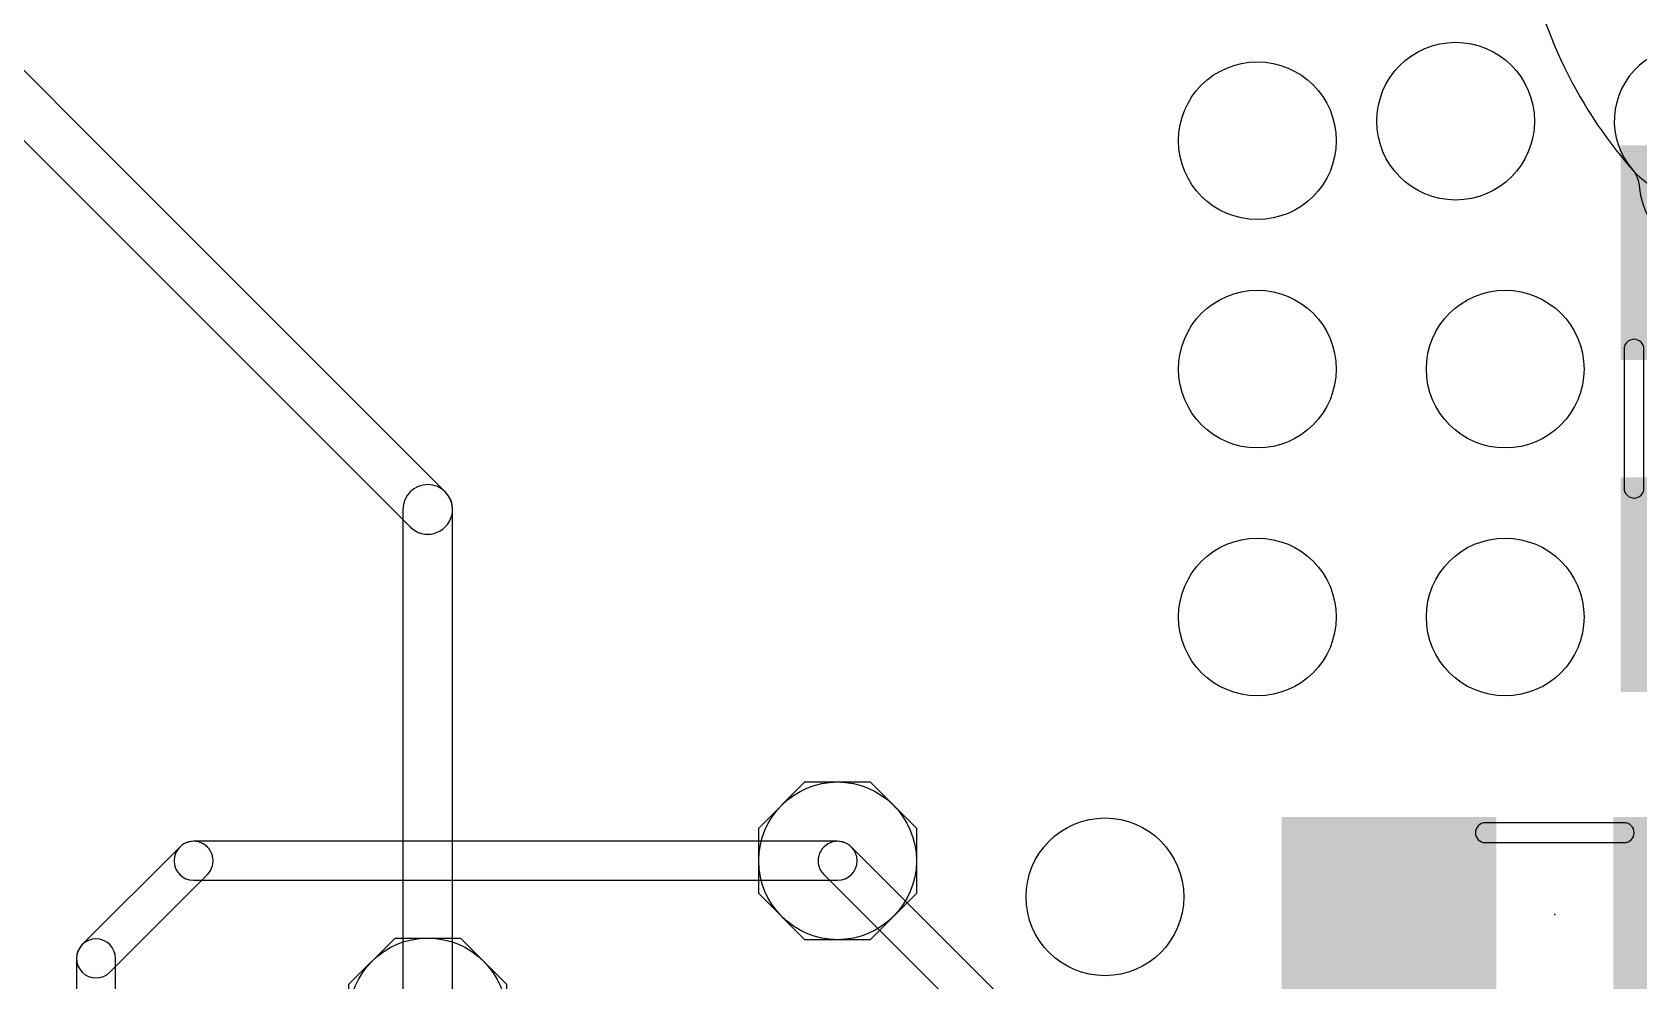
# Model space of a CAD drawing. Extents: x -21 to 88, y -12 to 76.
# Drawn here: x 35.67 to 43.91, y 25.39 to 30.24 of the extents above; entities that cross this region are included whole.
import ezdxf

# ---------------------------------------------------------------- set-up
doc = ezdxf.new("R2010")
doc.units = 0
for name, color, linetype in [('1', 22, 'CONTINUOUS'), ('16', 175, 'CONTINUOUS'), ('18', 82, 'CONTINUOUS'), ('23', 7, 'CONTINUOUS'), ('51', 253, 'CONTINUOUS')]:
    doc.layers.add(name, color=color, linetype=linetype)

# ---------------------------------------------------------------- blocks, each defined once
blk = doc.blocks.new('RECT')
blk.add_solid([(-0.5, -0.5), (0.5, -0.5), (-0.5, 0.5), (0.5, 0.5)])
blk = doc.blocks.new('OCTAGONV')
blk.add_lwpolyline([(-0.5, -0.2071), (-0.5, 0.2071), (-0.2071, 0.5), (0.2071, 0.5), (0.5, 0.2071), (0.5, -0.2071), (0.2071, -0.5), (-0.2071, -0.5)], close=True)
blk = doc.blocks.new('ROUNDV')
blk.add_circle((0, 0), 0.5)

msp = doc.modelspace()

# ---------------------------------------------------------------- linework, layer by layer
at = {"layer": '1'}
for points in [[(44.0669, 30.8608, 1), (43.3131, 30.7492, 0.1445), (43.8746, 29.5375, 1), (44.447, 30.0405, -0.1445)], [(43.9077, 29.4581, 1), (44.6679, 29.5103, 0.1645), (44.447, 30.0405, 1), (43.8746, 29.5375, -0.1645)], [(36.0707, 25.4293), (36.5707, 25.9293, 1), (36.4293, 26.0707), (35.9293, 25.5707, 1)], [(36.5, 25.9), (39.8, 25.9, 1), (39.8, 26.1), (36.5, 26.1, 1)], [(36.1, 24), (36.1, 25.5, 1), (35.9, 25.5), (35.9, 24, 1)]]:
    msp.add_lwpolyline(points, format="xyb", close=True, dxfattribs=at)
at = {"layer": '16'}
for points in [[(37.7898, 27.8898), (33.7898, 31.8898, 1), (33.6102, 31.7102), (37.6102, 27.7102, 1)], [(37.827, 25.2), (37.827, 27.8, 1), (37.573, 27.8), (37.573, 25.2, 1)], [(42.2707, 23.6707), (39.8707, 26.0707, 1), (39.7293, 25.9293), (42.1293, 23.5293, 1)]]:
    msp.add_lwpolyline(points, format="xyb", close=True, dxfattribs=at)
at = {"layer": '23'}
msp.add_point((43.475, 25.725), dxfattribs=at)
at = {"layer": '51'}
for points in [[(43.932, 27.909), (43.932, 28.621, 1), (43.8304, 28.621), (43.8304, 27.909, 1)], [(43.831, 26.1948), (43.119, 26.1948, 1), (43.119, 26.0932), (43.831, 26.0932, 1)]]:
    msp.add_lwpolyline(points, format="xyb", close=True, dxfattribs=at)

# ---------------------------------------------------------------- block references
at = {"layer": '1', "xscale": 1.1}
for p, rotation in [((44.3132, 29.115), 90), ((44.3132, 27.415), 90), ((42.625, 25.725), 180), ((44.325, 25.725), 180)]:
    msp.add_blockref('RECT', p, dxfattribs=dict(at, rotation=rotation))
at = {"layer": '18', "xscale": 0.808, "yscale": 0.808}
for name, p in [('ROUNDV', (42.967, 29.789)), ('ROUNDV', (42.967, 29.789)), ('ROUNDV', (42.967, 29.789)), ('ROUNDV', (42.967, 29.789)), ('ROUNDV', (41.951, 29.689)), ('ROUNDV', (41.951, 29.689)), ('ROUNDV', (41.951, 29.689)), ('ROUNDV', (41.951, 29.689)), ('ROUNDV', (41.951, 28.519)), ('ROUNDV', (41.951, 28.519)), ('ROUNDV', (41.951, 28.519)), ('ROUNDV', (41.951, 28.519)), ('ROUNDV', (43.221, 28.519)), ('ROUNDV', (43.221, 28.519)), ('ROUNDV', (43.221, 28.519)), ('ROUNDV', (43.221, 28.519)), ('ROUNDV', (41.951, 27.249)), ('ROUNDV', (41.951, 27.249)), ('ROUNDV', (41.951, 27.249)), ('ROUNDV', (41.951, 27.249)), ('ROUNDV', (43.221, 27.249)), ('ROUNDV', (43.221, 27.249)), ('ROUNDV', (43.221, 27.249)), ('ROUNDV', (43.221, 27.249)), ('OCTAGONV', (39.8, 26)), ('ROUNDV', (39.8, 26)), ('ROUNDV', (39.8, 26)), ('OCTAGONV', (39.8, 26)), ('ROUNDV', (41.17, 25.8154)), ('ROUNDV', (41.17, 25.8154)), ('ROUNDV', (41.17, 25.8154)), ('ROUNDV', (41.17, 25.8154)), ('OCTAGONV', (37.7, 25.2)), ('ROUNDV', (37.7, 25.2)), ('ROUNDV', (37.7, 25.2)), ('OCTAGONV', (37.7, 25.2))]:
    msp.add_blockref(name, p, dxfattribs=at)
at = {"layer": '51', "xscale": 0.5001, "yscale": 0.95}
for p, rotation in [((44.3081, 28.8453), 90), ((44.3081, 27.6769), 90), ((42.8948, 25.7199), 180), ((44.0632, 25.7199), 180)]:
    msp.add_blockref('RECT', p, dxfattribs=dict(at, rotation=rotation))

doc.saveas('drawing.dxf')
